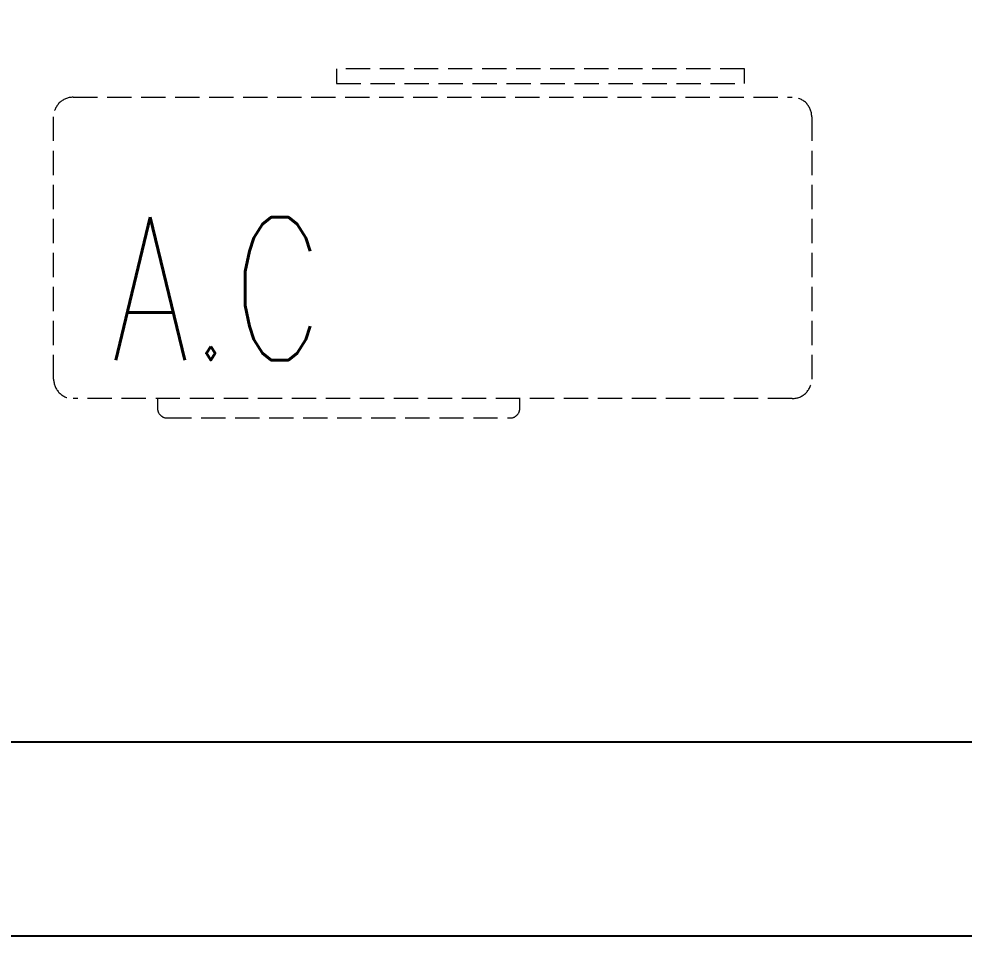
# Model space of a CAD drawing. Extents: x 3753737 to 4713801, y -857380 to 24339.
# Drawn here: x 4159649 to 4160622, y -718553 to -717610 of the extents above; entities that cross this region are included whole.
import ezdxf

# ---------------------------------------------------------------- set-up
doc = ezdxf.new("R2010")
doc.units = 0
doc.header["$LTSCALE"] = 1000
doc.header["$MEASUREMENT"] = 0
doc.linetypes.add('DASH', pattern=[0.35, 0.25, -0.1])
doc.layers.get('0').update_dxf_attribs({"linetype": 'CONTINUOUS'})
doc.layers.add('!!电气', color=1, linetype='CONTINUOUS')
doc.layers.add('ROOF', color=183, linetype='CONTINUOUS')
doc.layers.add('平面-空调预留孔', color=252, linetype='CONTINUOUS', lineweight=15)
doc.styles.add('_TCH_DIM', font='SIMPLEX', dxfattribs={"bigfont": 'GBCBIG'})

# ---------------------------------------------------------------- blocks, each defined once
blk = doc.blocks.new('rtyryrtyeeretee')
at = {"layer": '平面-空调预留孔', "color": 252, "linetype": 'DASH', "ltscale": 0.1}
for p, q in [((669748.87, 343882.01), (669748.87, 343872.01)), ((670121.7, 343872.01), (670121.7, 343882.01)), ((669758.87, 343862.01), (670111.7, 343862.01))]:
    blk.add_line(p, q, dxfattribs=at)
blk.add_lwpolyline([(670352.8, 344221.12), (669932.98, 344221.12), (669932.98, 344206), (670352.8, 344206)], close=True, dxfattribs=at)
blk.add_lwpolyline([(670402.01, 343882.01), (669662.01, 343882.01, -0.414214), (669642.01, 343902.01), (669642.01, 344172.01, -0.414214), (669662.01, 344192.01), (670402.01, 344192.01, -0.414214), (670422.01, 344172.01), (670422.01, 343902.01, -0.414214)], format="xyb", close=True, dxfattribs=at)
for centre, start, end in [((669758.87, 343872.01), 180, 270), ((670111.7, 343872.01), 270, 0)]:
    blk.add_arc(centre, 10, start, end, dxfattribs=at)
at = {"layer": '平面-空调预留孔', "color": 252, "linetype": 'DASH', "ltscale": 0.1, "style": '_TCH_DIM', "width": 0.705882}
blk.add_text('A.C', height=146.88, dxfattribs=at).set_placement((669701.41, 343921.63))
blk = doc.blocks.new('A$C1F33016B')
at = {"layer": 'ROOF', "color": 252, "ltscale": 0.8}
for points in [[(39600, 11000), (39600, 12450), (35400, 12450), (35400, 11000), (36200, 11000), (36200, 8400.27), (34200.2, 8400.27), (34200.2, 9000), (29800, 9000), (29800, 6200), (27949.99, 6200), (27949.99, 1900.07), (34400.04, 1899.93), (34400.04, 100), (40599.96, 100), (40599.96, 1899.94), (46400.01, 1900.06), (46400, 6200), (45200, 6200), (45200, 9000), (43600, 9000), (43600, 6200), (38850, 6200)], [(45400, 7300), (45400, 6400), (47450, 6400), (47450, -100), (27550, -100), (27550, 1900), (27249.99, 1900)]]:
    blk.add_lwpolyline(points, dxfattribs=at)
at = {"color": 252}
blk.add_blockref('rtyryrtyeeretee', (-634970.49, -343428.88), dxfattribs=at)

msp = doc.modelspace()

# ---------------------------------------------------------------- block references
at = {"layer": '!!电气'}
msp.add_blockref('A$C1F33016B', (4125013.44, -718453.38), dxfattribs=at)

doc.saveas('drawing.dxf')
